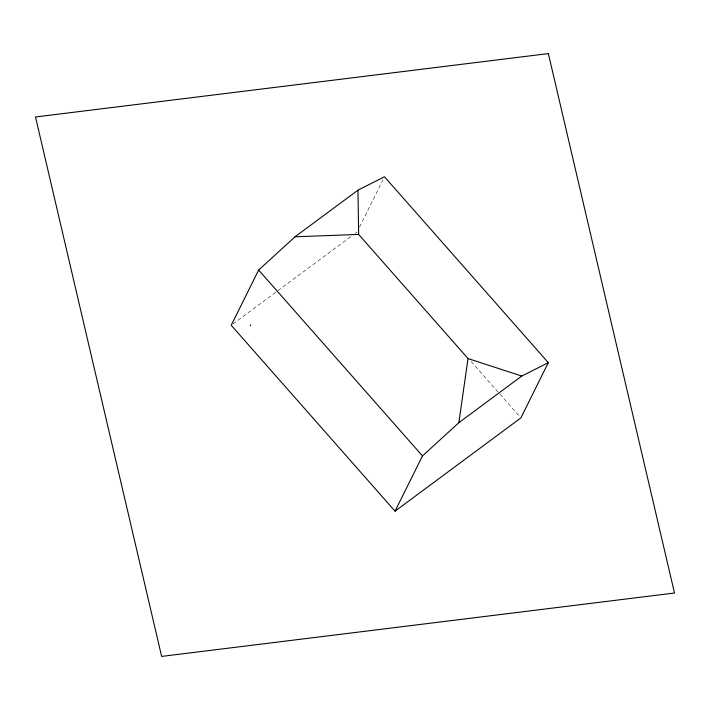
<?xml version="1.0" encoding="UTF-8"?>
<svg xmlns="http://www.w3.org/2000/svg" width="710" height="710" viewBox="0 0 710 710"><rect width="100%" height="100%" fill="white"/><g stroke="black" fill="none" stroke-linecap="round" stroke-linejoin="round"><path stroke-width="0.53" stroke-dasharray="3.55 2.66" d="M359.508 227.076L383.018 179.728M232.995 323.955L351.743 235.951M355.293 233.324L357.059 232.01M471.147 361.479L520.146 417.081"/><path stroke-width="1.06" d="M395.044 511.173L422.468 455.935L458.855 422.69L468.023 358.559L358.639 234.433L357.955 190.165L384.483 176.772L548.297 362.668L520.883 417.906L395.044 511.173L231.229 325.269L258.644 270.04L295.032 236.794L357.955 190.165M250.701 324.905L250.213 325.792M458.855 422.69L521.77 376.06L548.297 362.668M295.032 236.794L358.639 234.433M468.023 358.559L521.77 376.06M258.644 270.04L422.468 455.935M548.351 53.587L35.5 116.981L161.649 656.413L674.5 593.019L548.351 53.587"/></g></svg>
